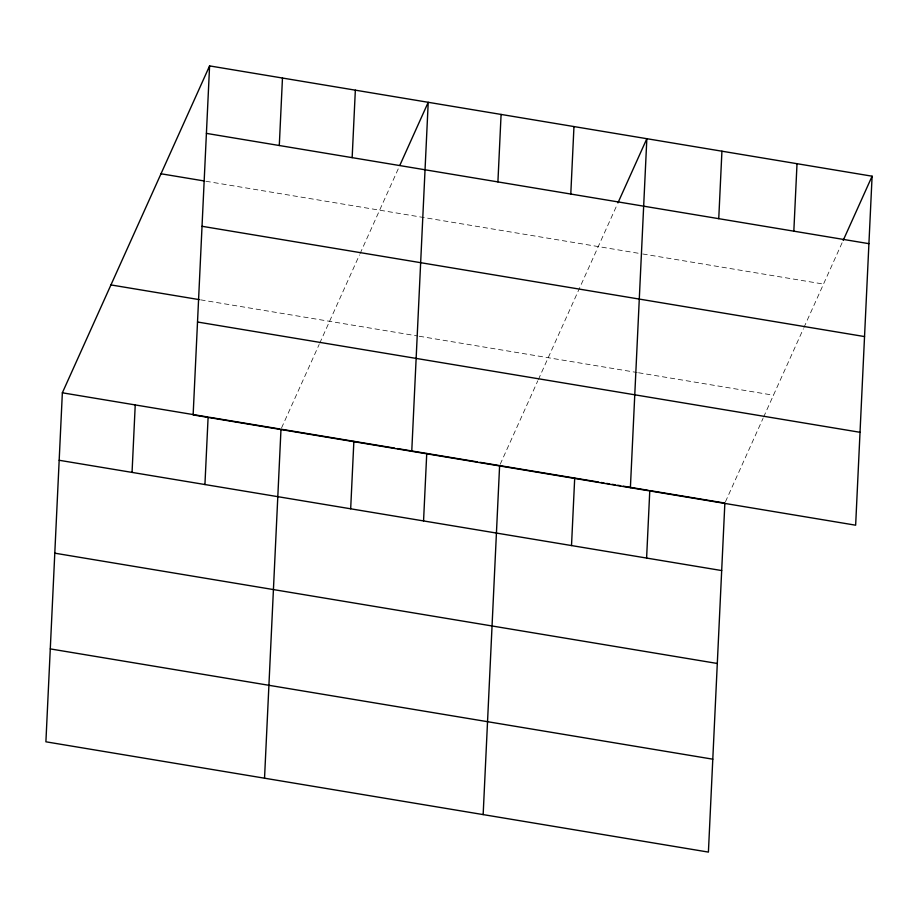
<?xml version="1.0" encoding="UTF-8"?>
<svg xmlns="http://www.w3.org/2000/svg" width="918" height="918" viewBox="0 0 918 918"><rect width="100%" height="100%" fill="white"/><g stroke="black" fill="none" stroke-linecap="round" stroke-linejoin="round"><path stroke-width="0.69" stroke-dasharray="4.59 3.44" d="M281.562 427.914L319.166 344.434M319.739 343.148L359.489 254.883M360.074 253.609L398.722 167.799M500.195 464.301L537.787 380.832M538.373 379.547L617.344 204.186M725.45 501.802L763.042 418.333M763.615 417.047L803.376 328.782M803.95 327.508L843.183 240.401M205.85 181.248L641.361 253.747M642.749 253.976L823.515 284.075M200.64 299.853L417.862 336.011M419.262 336.252L637.195 372.524M638.584 372.765L773.449 395.21"/><path stroke-width="1.38" d="M209.591 65.901L193.136 414.913L855.645 525.199L872.1 176.199L209.591 65.901L62.355 392.801L45.9 741.801L708.409 852.099L724.864 503.087L649.783 490.591L646.605 558.064M132.054 472.403L135.233 404.93M204.932 484.543L208.111 417.059L62.355 392.801M279.29 145.514L282.469 78.03M264.533 778.2L280.988 429.188L394.499 448.087M352.156 157.644L355.346 90.171M350.676 508.801L353.866 441.329M411.757 451.312L428.224 102.3L399.881 165.229M423.554 520.931L426.744 453.458M497.912 181.913L501.09 114.429M483.155 814.599L499.61 465.587L479.999 462.328M570.789 194.042L573.968 126.558M571.512 545.567L574.702 478.094M630.391 487.699L646.846 138.698L617.929 202.901M718.748 218.668L721.927 151.195M793.829 231.175L797.019 163.691M843.183 240.401L872.1 176.199M206.412 133.385L868.921 243.672M161.006 173.777L204.45 181.007M202.029 226.287L864.538 336.573M110.94 284.924L199.24 299.624M197.519 322.011L860.017 432.298M209.511 417.3L279.588 428.958M397.31 448.558L477.188 461.857M501.01 465.816L598.341 482.019M601.118 482.489L603.895 482.948M606.683 483.407L609.46 483.878M612.237 484.337L615.026 484.807M617.803 485.266L620.579 485.725M623.368 486.196L648.395 490.361M59.177 460.274L721.686 570.56M54.793 553.175L717.302 663.473M50.283 648.9L712.793 759.186"/></g></svg>
